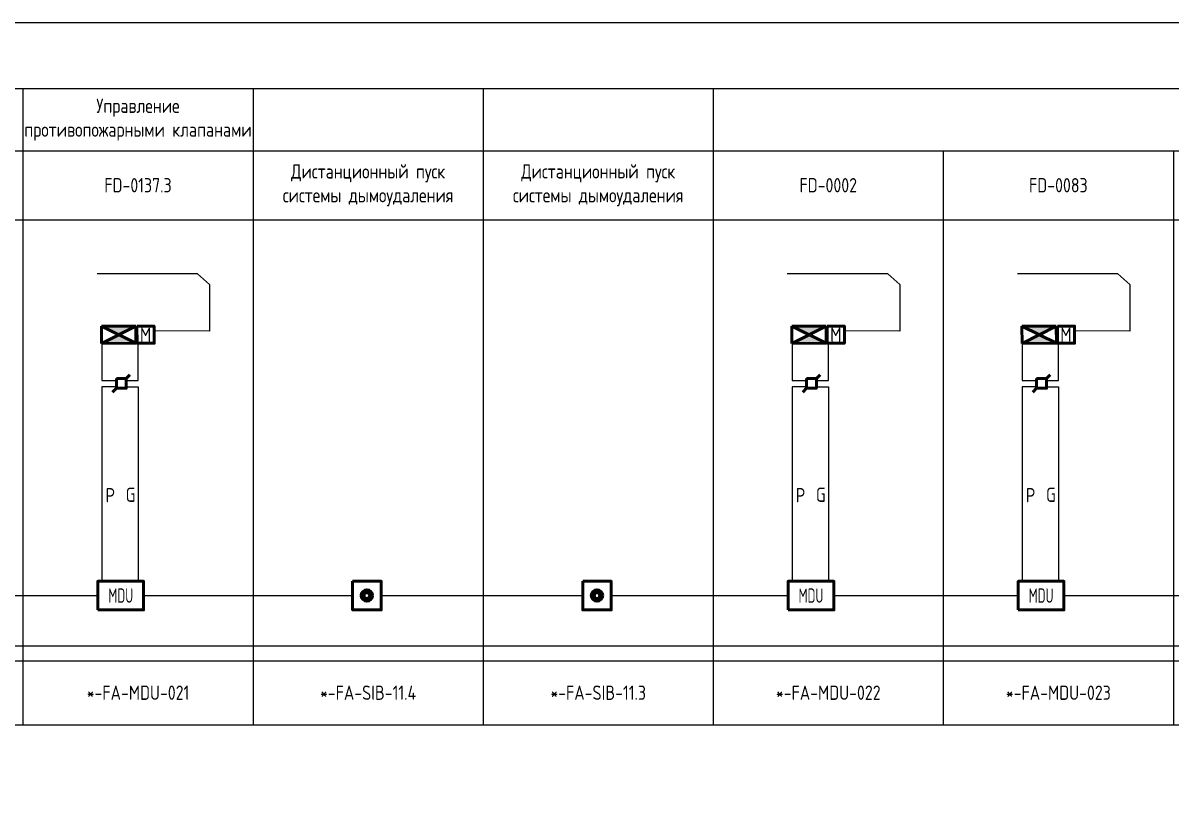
# Model space of a CAD drawing. Header units: millimetres. Extents: x 127230 to 906013, y -355313 to -209225.
# Drawn here: x 302057 to 322125, y -270963 to -257273 of the extents above; entities that cross this region are included whole.
import ezdxf
from ezdxf.enums import TextEntityAlignment as Align

# ---------------------------------------------------------------- set-up
doc = ezdxf.new("R2018")
doc.units = ezdxf.units.MM
doc.linetypes.add('Cплошная', pattern=[0])
for name, color, linetype, lineweight in [('14', 250, 'Continuous', 0), ('GM_кабель_СПС', 6, 'Continuous', 25), ('АТ_ПС_ИП_025', 1, 'Continuous', 25), ('АТ_ПС_ППКП_025', 5, 'Continuous', 25), ('АТ_ПС_Текст_025', 7, 'Continuous', 25), ('АТ_ПС_Трасса_100', 1, 'Continuous', 100)]:
    doc.layers.add(name, color=color, linetype=linetype, lineweight=lineweight)
doc.layers.add('ПС2', color=230, linetype='Continuous')
doc.styles.add('GLE_OASR_TextStyle', font='GOST2304A.ttf')
doc.styles.get("Standard").update_dxf_attribs({"font": 'gost_0.ttf'})
doc.styles.add('ГОСТ 2.304', font='CS_Gost2304.shx', dxfattribs={"width": 0.8})
doc.styles.add('Текст Т', font='isocpeur.ttf')

# ---------------------------------------------------------------- blocks, each defined once
blk = doc.blocks.new('*U53')
at = {"color": 0, "lineweight": 30, "width": 1.001, "flags": 104}
blk.add_attdef('ТЕКСТ1', text='', height=2.5, dxfattribs=at).set_placement((0.55, 3.27), align=Align.TOP_LEFT)
at = {"color": 0, "lineweight": 0}
blk.add_wipeout([(0, 4.3), (16.02, 4.3), (16.02, 0), (0, 0)], dxfattribs=at)
blk = doc.blocks.new('*U54')
at = {"color": 0, "lineweight": 30, "width": 1.001, "flags": 104}
blk.add_attdef('ТЕКСТ1', text='', height=2.5, dxfattribs=at).set_placement((0.55, 3.27), align=Align.TOP_LEFT)
at = {"color": 0, "lineweight": 0}
blk.add_wipeout([(0, 4.3), (21.07, 4.3), (21.07, 0), (0, 0)], dxfattribs=at)
blk = doc.blocks.new('*U49')
at = {"linetype": 'Continuous', "lineweight": 25}
blk.add_wipeout([(-1.5, -1.5), (-1.5, 1.5), (1.5, 1.5), (1.5, -1.5)], dxfattribs=at)
at = {"color": 0, "linetype": 'Continuous', "lineweight": -2}
for p, q in [((1.5, 1.5), (2.63, 2.63)), ((-1.5, -1.5), (-2.63, -2.63))]:
    blk.add_line(p, q, dxfattribs=at)
blk.add_lwpolyline([(-1.5, 1.5), (1.5, 1.5), (1.5, -1.5), (-1.5, -1.5)], close=True, dxfattribs=at)
blk = doc.blocks.new('*U52')
at = {"linetype": 'Continuous', "lineweight": -2}
h = blk.add_hatch(color=0, dxfattribs=at)
h.dxf.hatch_style = 1
h.paths.add_polyline_path([(-6, 2.97), (-2.98, 1.48), (0, 2.97)])
h.paths.add_polyline_path([(-2.98, 1.48), (-6, -0.03), (0, -0.03), (0, 0)])
at = {"color": 0, "linetype": 'Continuous', "lineweight": -2}
for p, q in [((-6, -0.03), (-6, 2.97)), ((0, 2.97), (-6, 2.97)), ((-6, 2.97), (0, 0)), ((-6, -0.03), (0, 2.97)), ((0, -0.03), (0, 2.97)), ((0, 1.47), (0.18, 1.47)), ((-6, -0.03), (0, -0.03))]:
    blk.add_line(p, q, dxfattribs=at)
blk.add_lwpolyline([(0.18, 2.97), (3.18, 2.97), (3.18, -0.03), (0.18, -0.03)], close=True, dxfattribs=at)
at = {"color": 0, "linetype": 'Continuous', "lineweight": -2, "style": 'GLE_OASR_TextStyle'}
blk.add_text('М', height=2.5, dxfattribs=at).set_placement((1.68, 1.47), align=Align.MIDDLE_CENTER)
blk = doc.blocks.new('*U51')
at = {"color": 0, "linetype": 'Continuous', "lineweight": -2}
blk.add_lwpolyline([(-8, -0.03), (0, -0.03), (0, 4.97), (-8, 4.97)], close=True, dxfattribs=at)
at = {"color": 0, "linetype": 'Continuous', "lineweight": -2, "style": 'ГОСТ 2.304', "width": 0.8, "flags": 4}
blk.add_attdef('НАДПИСЬ', text='', height=2.5, dxfattribs=at).set_placement((-4, 2.47), align=Align.MIDDLE_CENTER)
blk = doc.blocks.new('*U50')
at = {"color": 0, "lineweight": 0}
blk.add_wipeout([(-2.08, 6.13), (-19.65, 6.12), (-19.65, 1.83), (-2.08, 1.83)], dxfattribs=at)
at = {"color": 0, "linetype": 'Cплошная', "lineweight": 25}
for q in [(-19.65, 1.83), (0, 0)]:
    blk.add_line((-2.08, 1.83), q, dxfattribs=at)
at = {"color": 0, "lineweight": 30, "flags": 104}
blk.add_attdef('ТЕКСТ1', text='', height=2.5, dxfattribs=at).set_placement((-2.99, 5.1), align=Align.TOP_RIGHT)
blk = doc.blocks.new('*U56')
at = {"linetype": 'Continuous', "lineweight": -2}
h = blk.add_hatch(dxfattribs=at)
h.set_pattern_fill('ANGLE', color=0)
h.set_pattern_definition([(0, (7.841, 39.882), (0, 6.985), [5.08, -1.905]), (90, (7.841, 39.882), (-6.985, 4e-16), [5.08, -1.905])])
h.paths.add_polyline_path([(3.41, 42.45, 1), (6.91, 42.45, 1)])
h = blk.add_hatch()
h.set_pattern_fill('ANGLE', color=0)
h.set_pattern_definition([(0, (2.6406, 39.934), (0, 6.985), [5.08, -1.905]), (90, (2.6406, 39.934), (-6.985, 4e-16), [5.08, -1.905])])
h.paths.add_polyline_path([(6.25, 42.89), (6.25, 42.43), (7.64, 42.43)])
h.paths.add_polyline_path([(7.64, 42.43), (6.25, 42.43), (6.25, 41.98)])
at = {"linetype": 'Cплошная'}
blk.add_wipeout([(-2.5, 5), (-2.51, -0.01), (2.5, -0.01), (2.5, 5)], dxfattribs=at)
at = {"linetype": 'ByBlock', "lineweight": -2}
h = blk.add_hatch(color=0, dxfattribs=at)
h.dxf.hatch_style = 1
h.paths.add_polyline_path([(-1, 2.5, 1), (1, 2.5, 1)])
h.paths.add_polyline_path([(0.5, 2.5, -1), (-0.5, 2.5, -1)], flags=16)
at = {"color": 0, "linetype": 'ByBlock', "lineweight": -2}
blk.add_lwpolyline([(-2.5, 5), (2.5, 5), (2.5, 0), (-2.5, 0)], close=True, dxfattribs=at)
for radius in [1, 0.5]:
    blk.add_circle((0, 2.5), radius, dxfattribs=at)
blk = doc.blocks.new('*T83')
at = {"color": 7, "linetype": 'ByBlock', "transparency": 16777216}
for p, q in [((0, 0), (156845, 0)), ((0, 0), (0, -11120)), ((40217, 0), (40217, -11120)), ((44238, 0), (44238, -11120)), ((48260, 0), (48260, -11120)), ((88477, 0), (88477, -11120)), ((92498, 0), (92498, -11120)), ((96520, 0), (96520, -11120)), ((100542, 0), (100542, -11120)), ((104563, 0), (104563, -11120)), ((156845, 0), (156845, -11120)), ((0, -1085), (4022, -1085)), ((4022, -1085), (4022, -11120)), ((8043, -1085), (8043, -11120)), ((12065, -1085), (12065, -11120)), ((16087, -1085), (16087, -11120)), ((20108, -1085), (20108, -11120)), ((24130, -1085), (24130, -11120)), ((28152, -1085), (28152, -11120)), ((32173, -1085), (32173, -11120)), ((36195, -1085), (36195, -11120)), ((40217, -1085), (156845, -1085)), ((52282, -1085), (52282, -11120)), ((56303, -1085), (56303, -11120)), ((60325, -1085), (60325, -11120)), ((64347, -1085), (64347, -11120)), ((68368, -1085), (68368, -11120)), ((72390, -1085), (72390, -11120)), ((76412, -1085), (76412, -11120)), ((80433, -1085), (80433, -11120)), ((84455, -1085), (84455, -11120)), ((108585, -1085), (108585, -11120)), ((112607, -1085), (112607, -11120)), ((116628, -1085), (116628, -11120)), ((120650, -1085), (120650, -11120)), ((124672, -1085), (124672, -11120)), ((128693, -1085), (128693, -11120)), ((132715, -1085), (132715, -11120)), ((136737, -1085), (136737, -11120)), ((140758, -1085), (140758, -11120)), ((144780, -1085), (144780, -11120)), ((148802, -1085), (148802, -11120)), ((152823, -1085), (152823, -11120)), ((0, -2294), (156845, -2294)), ((0, -10002), (156845, -10002)), ((0, -11120), (156845, -11120))]:
    blk.add_line(p, q, dxfattribs=at)
at = {"color": 0, "linetype": 'ByBlock', "lineweight": -2, "transparency": 16777216}
blk.add_line((4022, -1085), (40217, -1085), dxfattribs=at)
at = {"color": 7, "transparency": 16777216, "attachment_point": 5}
for s, insert, char_height, width, style in [('Управление противопожарными клапанами', (94509, -542), 250, 4020.47, 'GLE_OASR_TextStyle'), ('Управление противопожарными клапанами', (20108, -542), 250, 40215.47, 'GLE_OASR_TextStyle'), ('Управление противопожарными клапанами', (68368, -542), 250, 40215.47, 'GLE_OASR_TextStyle'), ('Управление противопожарными клапанами', (130704, -542), 250, 52280.47, 'GLE_OASR_TextStyle'), ('Управление противопожарными клапанами', (42227, -542), 0.18, 4020.47, 'Текст Т'), ('Управление противопожарными клапанами', (46249, -542), 0.18, 4020.47, 'Текст Т'), ('Управление противопожарными клапанами', (90488, -542), 0.18, 4020.47, 'Текст Т'), ('Управление противопожарными клапанами', (98531, -542), 0.18, 4020.47, 'Текст Т'), ('Управление противопожарными клапанами', (102553, -542), 0.18, 4020.47, 'Текст Т'), ('Дистанционный пуск ^Jсистемы дымоудаления', (42227, -1689), 250, 4020.47, 'GLE_OASR_TextStyle'), ('Дистанционный пуск ^Jсистемы дымоудаления', (46249, -1689), 250, 4020.47, 'GLE_OASR_TextStyle'), ('Дистанционный пуск ^Jсистемы дымоудаления', (90488, -1689), 250, 4020.47, 'GLE_OASR_TextStyle'), ('Дистанционный пуск ^Jсистемы дымоудаления', (98531, -1689), 250, 4020.47, 'GLE_OASR_TextStyle'), ('Дистанционный пуск ^Jсистемы дымоудаления', (102553, -1689), 250, 4020.47, 'GLE_OASR_TextStyle'), ('FD-0142', (2011, -1689), 250, 4020.47, 'GLE_OASR_TextStyle'), ('FD-0141', (6032, -1689), 250, 4020.47, 'GLE_OASR_TextStyle'), ('FD-0027', (10054, -1689), 250, 4020.47, 'GLE_OASR_TextStyle'), ('FD-0005', (14076, -1689), 250, 4020.47, 'GLE_OASR_TextStyle'), ('SD-0004', (18097, -1689), 250, 4020.47, 'GLE_OASR_TextStyle'), ('FD-0004', (22119, -1689), 250, 4020.47, 'GLE_OASR_TextStyle'), ('FD-0140', (26141, -1689), 250, 4020.47, 'GLE_OASR_TextStyle'), ('FD-0028', (30162, -1689), 250, 4020.47, 'GLE_OASR_TextStyle'), ('FD-0030', (34184, -1689), 250, 4020.47, 'GLE_OASR_TextStyle'), ('FD-0027', (38206, -1689), 250, 4020.47, 'GLE_OASR_TextStyle'), ('FD-121', (50271, -1689), 250, 4020.47, 'GLE_OASR_TextStyle'), ('FD-0080', (54292, -1689), 250, 4020.47, 'GLE_OASR_TextStyle'), ('FD-0077', (58314, -1689), 250, 4020.47, 'GLE_OASR_TextStyle'), ('FD-0025', (62336, -1689), 250, 4020.47, 'GLE_OASR_TextStyle'), ('FD-0026', (66357, -1689), 250, 4020.47, 'GLE_OASR_TextStyle'), ('FD-0137.2', (70379, -1689), 250, 4020.47, 'GLE_OASR_TextStyle'), ('FD-0137.1', (74401, -1689), 250, 4020.47, 'GLE_OASR_TextStyle'), ('FD-0113', (78422, -1689), 250, 4020.47, 'GLE_OASR_TextStyle'), ('FD-0072', (82444, -1689), 250, 4020.47, 'GLE_OASR_TextStyle'), ('FD-0073', (86466, -1689), 250, 4020.47, 'GLE_OASR_TextStyle'), ('FD-0137.3', (94509, -1689), 250, 4020.47, 'GLE_OASR_TextStyle'), ('FD-0002', (106574, -1689), 250, 4020.47, 'GLE_OASR_TextStyle'), ('FD-0083', (110596, -1689), 250, 4020.47, 'GLE_OASR_TextStyle'), ('FD-0082', (114618, -1689), 250, 4020.47, 'GLE_OASR_TextStyle'), ('FD-0024', (118639, -1689), 250, 4020.47, 'GLE_OASR_TextStyle'), ('SD-0001', (122661, -1689), 250, 4020.47, 'GLE_OASR_TextStyle'), ('FD-0001', (126683, -1689), 250, 4020.47, 'GLE_OASR_TextStyle'), ('FD-0003', (130704, -1689), 250, 4020.47, 'GLE_OASR_TextStyle'), ('FD-0023', (134726, -1689), 250, 4020.47, 'GLE_OASR_TextStyle'), ('FD-0022', (138748, -1689), 250, 4020.47, 'GLE_OASR_TextStyle'), ('FD-0032', (142769, -1689), 250, 4020.47, 'GLE_OASR_TextStyle'), ('FD-0010', (146791, -1689), 250, 4020.47, 'GLE_OASR_TextStyle'), ('FD-0155', (150813, -1689), 250, 4020.47, 'GLE_OASR_TextStyle'), ('FD-0085', (154834, -1689), 250, 4020.47, 'GLE_OASR_TextStyle'), ('*-FA-MDU-001', (2011, -10561), 250, 4020.47, 'GLE_OASR_TextStyle'), ('*-FA-MDU-002', (6032, -10561), 250, 4020.47, 'GLE_OASR_TextStyle'), ('*-FA-MDU-003', (10054, -10561), 250, 4020.47, 'GLE_OASR_TextStyle'), ('*-FA-MDU-004', (14076, -10561), 250, 4020.47, 'GLE_OASR_TextStyle'), ('*-FA-MDU-005', (18097, -10561), 250, 4020.47, 'GLE_OASR_TextStyle'), ('*-FA-MDU-006', (22119, -10561), 250, 4020.47, 'GLE_OASR_TextStyle'), ('*-FA-MDU-007', (26141, -10561), 250, 4020.47, 'GLE_OASR_TextStyle'), ('*-FA-MDU-008', (30162, -10561), 250, 4020.47, 'GLE_OASR_TextStyle'), ('*-FA-MDU-009', (34184, -10561), 250, 4020.47, 'GLE_OASR_TextStyle'), ('*-FA-MDU-010', (38206, -10561), 250, 4020.47, 'GLE_OASR_TextStyle'), ('*-FA-SIB-11.7', (42227, -10561), 250, 4020.47, 'GLE_OASR_TextStyle'), ('*-FA-SIB-11.6', (46249, -10561), 250, 4020.47, 'GLE_OASR_TextStyle'), ('*-FA-MDU-011', (50271, -10561), 250, 4020.47, 'GLE_OASR_TextStyle'), ('*-FA-MDU-012', (54292, -10561), 250, 4020.47, 'GLE_OASR_TextStyle'), ('*-FA-MDU-013', (58314, -10561), 250, 4020.47, 'GLE_OASR_TextStyle'), ('*-FA-MDU-014', (62336, -10561), 250, 4020.47, 'GLE_OASR_TextStyle'), ('*-FA-MDU-015', (66357, -10561), 250, 4020.47, 'GLE_OASR_TextStyle'), ('*-FA-MDU-016', (70379, -10561), 250, 4020.47, 'GLE_OASR_TextStyle'), ('*-FA-MDU-017', (74401, -10561), 250, 4020.47, 'GLE_OASR_TextStyle'), ('*-FA-MDU-018', (78422, -10561), 250, 4020.47, 'GLE_OASR_TextStyle'), ('*-FA-MDU-019', (82444, -10561), 250, 4020.47, 'GLE_OASR_TextStyle'), ('*-FA-MDU-020', (86466, -10561), 250, 4020.47, 'GLE_OASR_TextStyle'), ('*-FA-SIB-11.5', (90488, -10561), 250, 4020.47, 'GLE_OASR_TextStyle'), ('*-FA-MDU-021', (94509, -10561), 250, 4020.47, 'GLE_OASR_TextStyle'), ('*-FA-SIB-11.4', (98531, -10561), 250, 4020.47, 'GLE_OASR_TextStyle'), ('*-FA-SIB-11.3', (102553, -10561), 250, 4020.47, 'GLE_OASR_TextStyle'), ('*-FA-MDU-022', (106574, -10561), 250, 4020.47, 'GLE_OASR_TextStyle'), ('*-FA-MDU-023', (110596, -10561), 250, 4020.47, 'GLE_OASR_TextStyle'), ('*-FA-MDU-024', (114618, -10561), 250, 4020.47, 'GLE_OASR_TextStyle'), ('*-FA-MDU-025', (118639, -10561), 250, 4020.47, 'GLE_OASR_TextStyle'), ('*-FA-MDU-026', (122661, -10561), 250, 4020.47, 'GLE_OASR_TextStyle'), ('*-FA-MDU-027', (126683, -10561), 250, 4020.47, 'GLE_OASR_TextStyle'), ('*-FA-MDU-028', (130704, -10561), 250, 4020.47, 'GLE_OASR_TextStyle'), ('*-FA-MDU-029', (134726, -10561), 250, 4020.47, 'GLE_OASR_TextStyle'), ('*-FA-MDU-030', (138748, -10561), 250, 4020.47, 'GLE_OASR_TextStyle'), ('*-FA-MDU-031', (142769, -10561), 250, 4020.47, 'GLE_OASR_TextStyle'), ('*-FA-MDU-032', (146791, -10561), 250, 4020.47, 'GLE_OASR_TextStyle'), ('*-FA-MDU-033', (150813, -10561), 250, 4020.47, 'GLE_OASR_TextStyle'), ('*-FA-MDU-34', (154834, -10561), 250, 4020.47, 'GLE_OASR_TextStyle')]:
    blk.add_mtext(s, dxfattribs=dict(at, insert=insert, char_height=char_height, width=width, style=style))

msp = doc.modelspace()

# ---------------------------------------------------------------- linework, layer by layer
at = {"layer": '14', "color": 6, "lineweight": 25}
for points in [[(303437, -262875), (303437, -263525), (303689, -263525)], [(315502, -262875), (315502, -263525), (315754, -263525)], [(319524, -262875), (319524, -263525), (319776, -263525)]]:
    msp.add_lwpolyline(points, dxfattribs=at)
at = {"layer": 'GM_кабель_СПС'}
msp.add_lwpolyline([(206256, -267284), (366325, -267284), (366314, -268167), (208961, -268167), (208961, -281375), (368507, -281312), (368507, -282711), (205488, -282711), (205511, -267534)], dxfattribs=at)
at = {"layer": 'АТ_ПС_Трасса_100', "color": 92, "lineweight": 25, "ltscale": 100}
for points in [[(303862, -263525), (304070, -263525), (304070, -262876)], [(315927, -263525), (316135, -263525), (316135, -262876)], [(319949, -263525), (320157, -263525), (320157, -262876)], [(303862, -263632), (304070, -263632), (304070, -267034)], [(315927, -263632), (316135, -263632), (316135, -267034)], [(319949, -263632), (320157, -263632), (320157, -267034)]]:
    msp.add_lwpolyline(points, dxfattribs=at)
at = {"layer": 'АТ_ПС_Трасса_100', "color": 6, "lineweight": 25, "ltscale": 100}
for points in [[(303689, -263632), (303437, -263632), (303437, -267034)], [(315754, -263632), (315502, -263632), (315502, -267034)], [(319776, -263632), (319524, -263632), (319524, -267034)]]:
    msp.add_lwpolyline(points, dxfattribs=at)

# ---------------------------------------------------------------- block references
msp.add_blockref('*T83', (209559, -258421))
at = {"layer": 'ПС2', "color": 5, "lineweight": 50, "transparency": 33554687, "xscale": 100, "yscale": 100, "zscale": 100, "rotation": 0.1250381865928775}
for p in [(304033, -262870), (316098, -262870), (320120, -262870)]:
    msp.add_blockref('*U52', p, dxfattribs=at)

# ---------------------------------------------------------------- texts
at = {"layer": 'АТ_ПС_Текст_025', "char_height": 250, "attachment_point": 5, "style": 'GLE_OASR_TextStyle'}
for s, insert in [('P', (303584, -265529)), ('G', (303939, -265521)), ('P', (315649, -265529)), ('G', (316004, -265521)), ('P', (319670, -265529)), ('G', (320026, -265521))]:
    msp.add_mtext_dynamic_manual_height_columns(s, width=1237.88, gutter_width=12.5, heights=[0], dxfattribs=dict(at, insert=insert))

# ---------------------------------------------------------------- next in the draw order: block references
at = {"layer": 'АТ_ПС_ИП_025', "color": 5, "lineweight": 50, "transparency": 33554687, "xscale": 100, "yscale": 100, "zscale": 100}
for p in [(308069, -267533), (312091, -267533)]:
    msp.add_blockref('*U56', p, dxfattribs=at)
at = {"layer": 'АТ_ПС_ИП_025', "lineweight": 50, "xscale": 57.51779866433964, "yscale": 57.51779866433964, "zscale": 57.51779866433964}
for p in [(303776, -263574), (315841, -263574), (319862, -263574)]:
    msp.add_blockref('*U49', p, dxfattribs=at)
at = {"layer": 'АТ_ПС_Текст_025', "linetype": 'Continuous'}
ref = msp.add_blockref('*U50', (305317, -261843), dxfattribs=dict(at, xscale=100, yscale=100, zscale=100))
lines = msp.add_mtext('230 В AC*** ', dxfattribs={"layer": '0', "color": 0, "insert": (305018, -261333), "char_height": 2.5, "attachment_point": 1})
ref.add_attrib('ТЕКСТ1', '', (305018, -261333), dxfattribs={"flags": 104}).embed_mtext(lines)
ref = msp.add_blockref('*U50', (317382, -261843), dxfattribs=dict(at, xscale=100, yscale=100, zscale=100))
lines = msp.add_mtext('230 В AC*** ', dxfattribs={"layer": '0', "color": 0, "insert": (317083, -261333), "char_height": 2.5, "attachment_point": 1})
ref.add_attrib('ТЕКСТ1', '', (317083, -261333), dxfattribs={"flags": 104}).embed_mtext(lines)
ref = msp.add_blockref('*U50', (321404, -261843), dxfattribs=dict(at, xscale=100, yscale=100, zscale=100))
lines = msp.add_mtext('230 В AC*** ', dxfattribs={"layer": '0', "color": 0, "insert": (321105, -261333), "char_height": 2.5, "attachment_point": 1})
ref.add_attrib('ТЕКСТ1', '', (321105, -261333), dxfattribs={"flags": 104}).embed_mtext(lines)
at = {"layer": 'АТ_ПС_Текст_025', "transparency": 33554636}
ref = msp.add_blockref('*U53', (304129, -263700), dxfattribs=dict(at, xscale=99.99980000000001, yscale=99.99980000000001, zscale=99.99980000000001))
lines = msp.add_mtext('\\W1.0010;*FA-XK-021', dxfattribs={"layer": '0', "color": 0, "insert": (304183, -263373), "char_height": 2.5, "attachment_point": 1})
ref.add_attrib('ТЕКСТ1', '', (304183, -263373), dxfattribs={"flags": 104}).embed_mtext(lines)
ref = msp.add_blockref('*U53', (316194, -263700), dxfattribs=dict(at, xscale=99.99980000000001, yscale=99.99980000000001, zscale=99.99980000000001))
lines = msp.add_mtext('\\W1.0010;*FA-XK-022', dxfattribs={"layer": '0', "color": 0, "insert": (316248, -263373), "char_height": 2.5, "attachment_point": 1})
ref.add_attrib('ТЕКСТ1', '', (316248, -263373), dxfattribs={"flags": 104}).embed_mtext(lines)
ref = msp.add_blockref('*U53', (320215, -263700), dxfattribs=dict(at, xscale=99.99980000000001, yscale=99.99980000000001, zscale=99.99980000000001))
lines = msp.add_mtext('\\W1.0010;*FA-XK-023', dxfattribs={"layer": '0', "color": 0, "insert": (320270, -263373), "char_height": 2.5, "attachment_point": 1})
ref.add_attrib('ТЕКСТ1', '', (320270, -263373), dxfattribs={"flags": 104}).embed_mtext(lines)
at = {"layer": 'АТ_ПС_Текст_025', "transparency": 33554636, "xscale": 99.99980000000001, "yscale": 99.99980000000001, "zscale": 99.99980000000001, "rotation": 90.0000000004073}
for p in [(303322, -266263), (304587, -266263), (315387, -266263), (316652, -266263), (319408, -266263), (320674, -266263)]:
    msp.add_blockref('*U54', p, dxfattribs=at)

# ---------------------------------------------------------------- next in the draw order: wipeouts: each hides what was drawn before it
at = {"lineweight": 25}
for points in [[(303366, -267034), (304166, -267034), (304166, -267534), (303366, -267534)], [(315431, -267034), (316231, -267034), (316231, -267534), (315431, -267534)], [(319453, -267034), (320253, -267034), (320253, -267534), (319453, -267534)]]:
    msp.add_wipeout(points, dxfattribs=at).dxf.layer = 'АТ_ПС_Трасса_100'

# ---------------------------------------------------------------- next in the draw order: linework, layer by layer
at = {"color": 18, "true_color": 0x000000}
msp.add_lwpolyline([(204063, -285232), (370338, -285232), (370338, -257273), (204063, -257273)], close=True, dxfattribs=at)
at = {"layer": '14', "color": 6, "lineweight": 25}
for points in [[(305317, -261843), (305317, -262662), (304351, -262657)], [(317382, -261843), (317382, -262662), (316416, -262657)], [(321404, -261843), (321404, -262662), (320437, -262657)]]:
    msp.add_lwpolyline(points, dxfattribs=at)

# ---------------------------------------------------------------- next in the draw order: block references
at = {"layer": 'АТ_ПС_ППКП_025', "color": 1, "linetype": 'Continuous', "lineweight": 50}
ref = msp.add_blockref('*U51', (304166, -267530), dxfattribs=dict(at, xscale=100, yscale=100, zscale=100))
ref.add_attrib('НАДПИСЬ', 'MDU', dxfattribs={"layer": '0', "color": 0, "linetype": 'Continuous', "lineweight": -2, "height": 250, "style": 'ГОСТ 2.304', "width": 0.8}).set_placement((303766, -267284), align=Align.MIDDLE_CENTER)
ref = msp.add_blockref('*U51', (316231, -267530), dxfattribs=dict(at, xscale=100, yscale=100, zscale=100))
ref.add_attrib('НАДПИСЬ', 'MDU', dxfattribs={"layer": '0', "color": 0, "linetype": 'Continuous', "lineweight": -2, "height": 250, "style": 'ГОСТ 2.304', "width": 0.8}).set_placement((315831, -267284), align=Align.MIDDLE_CENTER)
ref = msp.add_blockref('*U51', (320253, -267530), dxfattribs=dict(at, xscale=100, yscale=100, zscale=100))
ref.add_attrib('НАДПИСЬ', 'MDU', dxfattribs={"layer": '0', "color": 0, "linetype": 'Continuous', "lineweight": -2, "height": 250, "style": 'ГОСТ 2.304', "width": 0.8}).set_placement((319853, -267284), align=Align.MIDDLE_CENTER)

doc.saveas('drawing.dxf')
